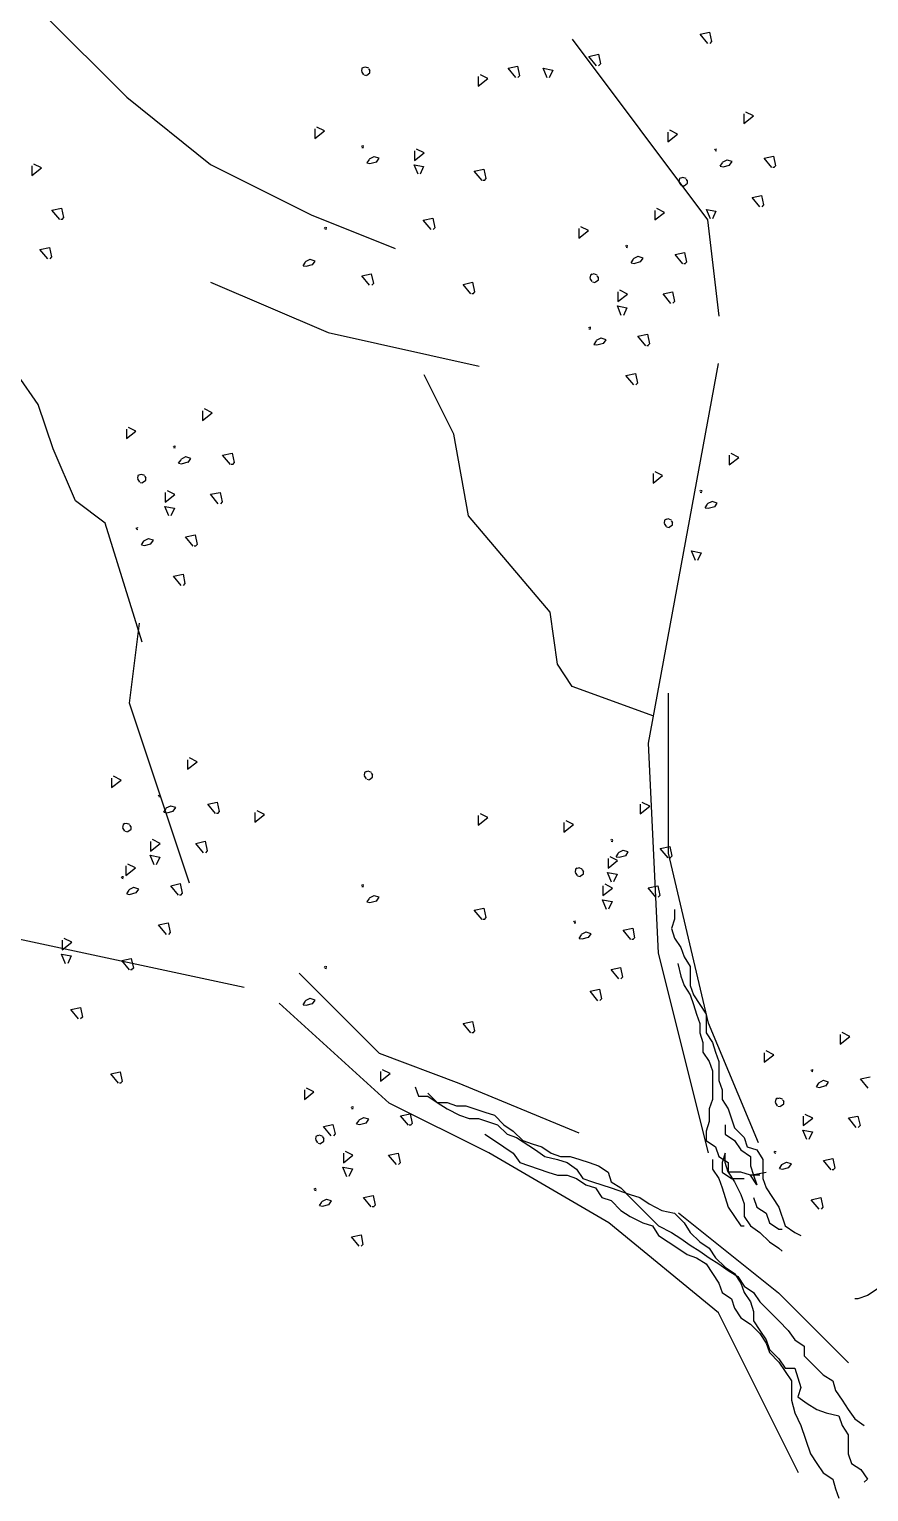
# Model space of a CAD drawing. Extents: x -1.78 to 1.64, y 0 to 4.33.
# Drawn here: x -1.011 to -0.104, y 1.575 to 3.153 of the extents above; entities that cross this region are included whole.
import ezdxf

# ---------------------------------------------------------------- set-up
doc = ezdxf.new("R2010")
doc.units = 0
doc.header["$MEASUREMENT"] = 0

msp = doc.modelspace()

# ---------------------------------------------------------------- linework, layer by layer
for p, q in [((-0.9961, 3.1705), (-0.9055, 3.0799)), ((-0.4246, 3.1426), (-0.2783, 2.9475)), ((-0.2865, 3.1482), (-0.2762, 3.1503)), ((-0.278, 3.138), (-0.2865, 3.1482)), ((-0.2762, 3.1503), (-0.274, 3.14)), ((-0.4066, 3.1241), (-0.3963, 3.1263)), ((-0.3963, 3.1263), (-0.3941, 3.116)), ((-0.274, 3.14), (-0.2758, 3.1381)), ((-0.6515, 3.1113), (-0.6521, 3.1081)), ((-0.6496, 3.1122), (-0.6515, 3.1113)), ((-0.6477, 3.1126), (-0.6496, 3.1119)), ((-0.6442, 3.1113), (-0.6477, 3.1126)), ((-0.6426, 3.1087), (-0.6442, 3.1106)), ((-0.4938, 3.1113), (-0.4835, 3.1135)), ((-0.4854, 3.1011), (-0.4938, 3.1113)), ((-0.4835, 3.1135), (-0.4813, 3.1031)), ((-0.4515, 3.1009), (-0.4559, 3.1112)), ((-0.4559, 3.1112), (-0.4455, 3.1092)), ((-0.3982, 3.114), (-0.4066, 3.1241)), ((-0.3941, 3.116), (-0.396, 3.114)), ((-0.6521, 3.1078), (-0.6499, 3.1043)), ((-0.6493, 3.104), (-0.6467, 3.1033)), ((-0.6464, 3.1037), (-0.6429, 3.1062)), ((-0.6429, 3.1062), (-0.6429, 3.1087)), ((-0.5259, 3.1024), (-0.5259, 3.0921)), ((-0.5259, 3.0921), (-0.5155, 3.1002)), ((-0.5155, 3.1002), (-0.5237, 3.1043)), ((-0.4813, 3.1031), (-0.4832, 3.1012)), ((-0.4455, 3.1092), (-0.4493, 3.1009)), ((-0.9055, 3.0799), (-0.8149, 3.0073)), ((-0.2288, 3.0599), (-0.237, 3.064)), ((-0.6921, 3.0437), (-0.7003, 3.0478)), ((-0.2392, 3.0621), (-0.2392, 3.0517)), ((-0.2392, 3.0517), (-0.2288, 3.0599)), ((-0.7025, 3.0459), (-0.7025, 3.0355)), ((-0.7025, 3.0355), (-0.6921, 3.0437)), ((-0.3213, 3.0424), (-0.3213, 3.032)), ((-0.3213, 3.032), (-0.3109, 3.0402)), ((-0.3109, 3.0402), (-0.3191, 3.0443)), ((-0.6515, 3.0275), (-0.6521, 3.0265)), ((-0.6515, 3.0259), (-0.6499, 3.0256)), ((-0.6496, 3.0272), (-0.6509, 3.0275)), ((-0.6499, 3.0262), (-0.6499, 3.0265)), ((-0.6388, 3.0157), (-0.6439, 3.0132)), ((-0.6331, 3.0141), (-0.6385, 3.0157)), ((-0.5948, 3.0222), (-0.5948, 3.0118)), ((-0.5948, 3.0118), (-0.5844, 3.02)), ((-0.5844, 3.02), (-0.5926, 3.0241)), ((-0.2703, 3.024), (-0.2709, 3.023)), ((-0.2703, 3.0224), (-0.2687, 3.022)), ((-0.2684, 3.0236), (-0.2696, 3.024)), ((-0.2687, 3.0227), (-0.2687, 3.023)), ((-0.2174, 3.0143), (-0.2071, 3.0164)), ((-0.2071, 3.0164), (-0.2049, 3.0061)), ((-1.0079, 3.006), (-1.0079, 2.9956)), ((-1.0079, 2.9956), (-0.9976, 3.0038)), ((-0.9976, 3.0038), (-1.0057, 3.0079)), ((-0.8149, 3.0073), (-0.7062, 2.953)), ((-0.6439, 3.0129), (-0.6464, 3.0091)), ((-0.6461, 3.0091), (-0.6429, 3.0084)), ((-0.6429, 3.0084), (-0.6359, 3.0103)), ((-0.6359, 3.01), (-0.6331, 3.0141)), ((-0.591, 2.9968), (-0.5953, 3.0071)), ((-0.5953, 3.0071), (-0.5849, 3.0052)), ((-0.5849, 3.0052), (-0.5888, 2.9969)), ((-0.5304, 3.0003), (-0.52, 3.0025)), ((-0.5219, 2.9902), (-0.5304, 3.0003)), ((-0.52, 3.0025), (-0.5179, 2.9922)), ((-0.2627, 3.0093), (-0.2652, 3.0055)), ((-0.2649, 3.0055), (-0.2617, 3.0049)), ((-0.2576, 3.0122), (-0.2627, 3.0096)), ((-0.2617, 3.0049), (-0.2547, 3.0068)), ((-0.2518, 3.0106), (-0.2573, 3.0122)), ((-0.2547, 3.0065), (-0.2518, 3.0106)), ((-0.209, 3.0041), (-0.2174, 3.0143)), ((-0.208, 3.0046), (-0.2061, 3.0046)), ((-0.2049, 3.0061), (-0.2068, 3.0042)), ((-0.5209, 2.9906), (-0.519, 2.9906)), ((-0.5179, 2.9922), (-0.5197, 2.9902)), ((-0.3088, 2.9921), (-0.3094, 2.989)), ((-0.3094, 2.9886), (-0.3072, 2.9851)), ((-0.3069, 2.9931), (-0.3088, 2.9921)), ((-0.305, 2.9934), (-0.3069, 2.9928)), ((-0.3066, 2.9848), (-0.304, 2.9842)), ((-0.3015, 2.9921), (-0.305, 2.9934)), ((-0.3037, 2.9845), (-0.3002, 2.9871)), ((-0.2999, 2.9896), (-0.3015, 2.9915)), ((-0.3002, 2.9871), (-0.3002, 2.9896)), ((-0.2304, 2.9719), (-0.2201, 2.974)), ((-0.222, 2.9617), (-0.2304, 2.9719)), ((-0.2201, 2.974), (-0.2179, 2.9637)), ((-0.9862, 2.9582), (-0.9758, 2.9604)), ((-0.9777, 2.948), (-0.9862, 2.9582)), ((-0.9758, 2.9604), (-0.9737, 2.95)), ((-0.7062, 2.953), (-0.6156, 2.9167)), ((-0.3353, 2.9579), (-0.3353, 2.9476)), ((-0.3353, 2.9476), (-0.3249, 2.9557)), ((-0.3249, 2.9557), (-0.3331, 2.9598)), ((-0.2754, 2.9486), (-0.2797, 2.9589)), ((-0.2797, 2.9589), (-0.2693, 2.957)), ((-0.2693, 2.957), (-0.2732, 2.9487)), ((-0.2179, 2.9637), (-0.2198, 2.9618)), ((-0.9767, 2.9485), (-0.9748, 2.9485)), ((-0.9737, 2.95), (-0.9755, 2.9481)), ((-0.6915, 2.9394), (-0.6922, 2.9384)), ((-0.6915, 2.9378), (-0.6899, 2.9375)), ((-0.6896, 2.939), (-0.6909, 2.9394)), ((-0.6899, 2.9381), (-0.6899, 2.9384)), ((-0.5854, 2.9474), (-0.5751, 2.9496)), ((-0.5769, 2.9372), (-0.5854, 2.9474)), ((-0.5751, 2.9496), (-0.5729, 2.9392)), ((-0.5729, 2.9392), (-0.5747, 2.9373)), ((-0.4174, 2.9382), (-0.4174, 2.9278)), ((-0.4174, 2.9278), (-0.407, 2.936)), ((-0.407, 2.936), (-0.4152, 2.9401)), ((-0.2783, 2.9475), (-0.2661, 2.8438)), ((-1.0009, 2.7484), (-1.113, 2.9087)), ((-0.9992, 2.9158), (-0.9889, 2.9179)), ((-0.9907, 2.9056), (-0.9992, 2.9158)), ((-0.9889, 2.9179), (-0.9867, 2.9076)), ((-0.9867, 2.9076), (-0.9885, 2.9057)), ((-0.7077, 2.9048), (-0.7128, 2.9023)), ((-0.702, 2.9032), (-0.7074, 2.9048)), ((-0.3664, 2.9198), (-0.367, 2.9188)), ((-0.3664, 2.9182), (-0.3648, 2.9179)), ((-0.3645, 2.9195), (-0.3657, 2.9198)), ((-0.3648, 2.9185), (-0.3648, 2.9188)), ((-0.3587, 2.9052), (-0.3613, 2.9013)), ((-0.3537, 2.908), (-0.3587, 2.9055)), ((-0.3479, 2.9064), (-0.3533, 2.908)), ((-0.3508, 2.9023), (-0.3479, 2.9064)), ((-0.3135, 2.9101), (-0.3032, 2.9123)), ((-0.3051, 2.9), (-0.3135, 2.9101)), ((-0.3032, 2.9123), (-0.301, 2.9019)), ((-0.7128, 2.902), (-0.7153, 2.8981)), ((-0.715, 2.8981), (-0.7118, 2.8975)), ((-0.7118, 2.8975), (-0.7048, 2.8994)), ((-0.7048, 2.8991), (-0.702, 2.9032)), ((-0.6517, 2.8873), (-0.6414, 2.8894)), ((-0.6414, 2.8894), (-0.6392, 2.8791)), ((-0.403, 2.8889), (-0.4049, 2.888)), ((-0.4011, 2.8892), (-0.403, 2.8886)), ((-0.3976, 2.888), (-0.4011, 2.8892)), ((-0.361, 2.9013), (-0.3578, 2.9007)), ((-0.3578, 2.9007), (-0.3508, 2.9026)), ((-0.3041, 2.9004), (-0.3022, 2.9004)), ((-0.301, 2.9019), (-0.3029, 2.9)), ((-0.8149, 2.8805), (-0.6881, 2.8261)), ((-0.6432, 2.8771), (-0.6517, 2.8873)), ((-0.6392, 2.8791), (-0.641, 2.8772)), ((-0.5424, 2.878), (-0.5321, 2.8802)), ((-0.534, 2.8679), (-0.5424, 2.878)), ((-0.5321, 2.8802), (-0.5299, 2.8699)), ((-0.4049, 2.888), (-0.4055, 2.8848)), ((-0.4055, 2.8845), (-0.4033, 2.881)), ((-0.4027, 2.8807), (-0.4001, 2.88)), ((-0.3998, 2.8803), (-0.3963, 2.8829)), ((-0.396, 2.8854), (-0.3976, 2.8873)), ((-0.3963, 2.8829), (-0.3963, 2.8854)), ((-0.533, 2.8683), (-0.5311, 2.8683)), ((-0.5299, 2.8699), (-0.5318, 2.8679)), ((-0.3753, 2.8698), (-0.3753, 2.8594)), ((-0.3753, 2.8594), (-0.3649, 2.8676)), ((-0.3649, 2.8676), (-0.3731, 2.8717)), ((-0.3265, 2.8677), (-0.3162, 2.8699)), ((-0.3181, 2.8575), (-0.3265, 2.8677)), ((-0.3162, 2.8699), (-0.314, 2.8595)), ((-0.314, 2.8595), (-0.3159, 2.8576)), ((-0.3715, 2.8445), (-0.3758, 2.8547)), ((-0.3758, 2.8547), (-0.3654, 2.8528)), ((-0.3654, 2.8528), (-0.3693, 2.8445)), ((-0.6881, 2.8261), (-0.525, 2.7898)), ((-0.4064, 2.8316), (-0.4071, 2.8307)), ((-0.4064, 2.8301), (-0.4048, 2.8297)), ((-0.4045, 2.8313), (-0.4058, 2.8316)), ((-0.4048, 2.8304), (-0.4048, 2.8307)), ((-0.3988, 2.817), (-0.4013, 2.8132)), ((-0.401, 2.8132), (-0.3978, 2.8126)), ((-0.3937, 2.8199), (-0.3988, 2.8173)), ((-0.3978, 2.8126), (-0.3908, 2.8145)), ((-0.388, 2.8183), (-0.3934, 2.8199)), ((-0.3908, 2.8142), (-0.388, 2.8183)), ((-0.3535, 2.822), (-0.3432, 2.8241)), ((-0.3451, 2.8118), (-0.3535, 2.822)), ((-0.3441, 2.8122), (-0.3422, 2.8122)), ((-0.3432, 2.8241), (-0.3411, 2.8138)), ((-0.3411, 2.8138), (-0.3429, 2.8119)), ((-0.5525, 2.7164), (-0.5845, 2.7805)), ((-0.3666, 2.7796), (-0.3562, 2.7817)), ((-0.3581, 2.7694), (-0.3666, 2.7796)), ((-0.3562, 2.7817), (-0.3541, 2.7714)), ((-0.342, 2.3828), (-0.2665, 2.7927)), ((-0.3541, 2.7714), (-0.3559, 2.7695)), ((-0.9849, 2.7004), (-1.0009, 2.7484)), ((-0.8237, 2.7416), (-0.8237, 2.7312)), ((-0.8237, 2.7312), (-0.8134, 2.7394)), ((-0.8134, 2.7394), (-0.8215, 2.7435)), ((-0.9058, 2.7218), (-0.9058, 2.7115)), ((-0.9058, 2.7115), (-0.8955, 2.7196)), ((-0.8955, 2.7196), (-0.9036, 2.7237)), ((-0.5365, 2.6282), (-0.5525, 2.7164)), ((-0.9609, 2.6443), (-0.9849, 2.7004)), ((-0.8549, 2.7034), (-0.8555, 2.7025)), ((-0.8549, 2.7018), (-0.8533, 2.7015)), ((-0.8529, 2.7031), (-0.8542, 2.7034)), ((-0.8533, 2.7022), (-0.8533, 2.7025)), ((-0.8472, 2.6888), (-0.8498, 2.685)), ((-0.8495, 2.685), (-0.8463, 2.6843)), ((-0.8421, 2.6917), (-0.8472, 2.6891)), ((-0.8463, 2.6843), (-0.8393, 2.6863)), ((-0.8364, 2.6901), (-0.8418, 2.6917)), ((-0.8393, 2.6859), (-0.8364, 2.6901)), ((-0.802, 2.6938), (-0.7917, 2.6959)), ((-0.7935, 2.6836), (-0.802, 2.6938)), ((-0.7926, 2.684), (-0.7907, 2.684)), ((-0.7917, 2.6959), (-0.7895, 2.6856)), ((-0.7895, 2.6856), (-0.7913, 2.6837)), ((-0.2552, 2.6935), (-0.2552, 2.6831)), ((-0.2552, 2.6831), (-0.2448, 2.6913)), ((-0.2448, 2.6913), (-0.253, 2.6954)), ((-0.8934, 2.6716), (-0.894, 2.6684)), ((-0.894, 2.6681), (-0.8918, 2.6646)), ((-0.8914, 2.6726), (-0.8934, 2.6716)), ((-0.8895, 2.6729), (-0.8914, 2.6723)), ((-0.886, 2.6716), (-0.8895, 2.6729)), ((-0.8845, 2.6691), (-0.886, 2.671)), ((-0.8848, 2.6665), (-0.8848, 2.6691)), ((-0.3373, 2.6738), (-0.3373, 2.6634)), ((-0.3373, 2.6634), (-0.3269, 2.6716)), ((-0.3269, 2.6716), (-0.3351, 2.6757)), ((-0.8911, 2.6643), (-0.8886, 2.6637)), ((-0.8883, 2.664), (-0.8848, 2.6665)), ((-0.8638, 2.6534), (-0.8638, 2.6431)), ((-0.8534, 2.6512), (-0.8616, 2.6553)), ((-0.815, 2.6514), (-0.8047, 2.6535)), ((-0.8047, 2.6535), (-0.8025, 2.6432)), ((-0.2863, 2.6554), (-0.2869, 2.6544)), ((-0.2863, 2.6538), (-0.2847, 2.6534)), ((-0.2844, 2.655), (-0.2857, 2.6554)), ((-0.2847, 2.6541), (-0.2847, 2.6544)), ((-0.9288, 2.6202), (-0.9609, 2.6443)), ((-0.8599, 2.6281), (-0.8643, 2.6384)), ((-0.8643, 2.6384), (-0.8539, 2.6365)), ((-0.8638, 2.6431), (-0.8534, 2.6512)), ((-0.8539, 2.6365), (-0.8577, 2.6282)), ((-0.8066, 2.6412), (-0.815, 2.6514)), ((-0.8025, 2.6432), (-0.8044, 2.6412)), ((-0.2787, 2.6407), (-0.2812, 2.6369)), ((-0.2809, 2.6369), (-0.2777, 2.6363)), ((-0.2736, 2.6436), (-0.2787, 2.641)), ((-0.2777, 2.6363), (-0.2707, 2.6382)), ((-0.2679, 2.642), (-0.2733, 2.6436)), ((-0.2707, 2.6379), (-0.2679, 2.642)), ((-0.4484, 2.5241), (-0.5365, 2.6282)), ((-0.3248, 2.6235), (-0.3254, 2.6204)), ((-0.3229, 2.6245), (-0.3248, 2.6235)), ((-0.321, 2.6248), (-0.3229, 2.6242)), ((-0.3175, 2.6235), (-0.321, 2.6248)), ((-0.3159, 2.621), (-0.3175, 2.6229)), ((-0.3162, 2.6184), (-0.3162, 2.621)), ((-0.8888, 2.492), (-0.9288, 2.6202)), ((-0.8949, 2.6153), (-0.8955, 2.6143)), ((-0.8949, 2.6137), (-0.8933, 2.6134)), ((-0.893, 2.615), (-0.8943, 2.6153)), ((-0.8933, 2.614), (-0.8933, 2.6143)), ((-0.842, 2.6056), (-0.8317, 2.6078)), ((-0.8336, 2.5955), (-0.842, 2.6056)), ((-0.8317, 2.6078), (-0.8295, 2.5974)), ((-0.3254, 2.62), (-0.3232, 2.6165)), ((-0.3226, 2.6162), (-0.32, 2.6156)), ((-0.3197, 2.6159), (-0.3162, 2.6184)), ((-0.8873, 2.6007), (-0.8898, 2.5968)), ((-0.8895, 2.5968), (-0.8863, 2.5962)), ((-0.8822, 2.6035), (-0.8873, 2.601)), ((-0.8863, 2.5962), (-0.8793, 2.5981)), ((-0.8765, 2.6019), (-0.8819, 2.6035)), ((-0.8793, 2.5978), (-0.8765, 2.6019)), ((-0.8326, 2.5959), (-0.8307, 2.5959)), ((-0.8295, 2.5974), (-0.8314, 2.5955)), ((-0.2914, 2.58), (-0.2957, 2.5903)), ((-0.2957, 2.5903), (-0.2853, 2.5884)), ((-0.2853, 2.5884), (-0.2892, 2.5801)), ((-0.855, 2.5632), (-0.8447, 2.5654)), ((-0.8466, 2.553), (-0.855, 2.5632)), ((-0.8447, 2.5654), (-0.8426, 2.555)), ((-0.8426, 2.555), (-0.8444, 2.5531)), ((-0.9025, 2.4259), (-0.8917, 2.5122)), ((-0.4404, 2.468), (-0.4484, 2.5241)), ((-0.4244, 2.4439), (-0.4404, 2.468)), ((-0.3363, 2.4119), (-0.4244, 2.4439)), ((-0.3204, 2.2641), (-0.3204, 2.4367)), ((-0.8378, 2.2317), (-0.9025, 2.4259)), ((-0.3312, 2.1562), (-0.342, 2.3828)), ((-0.8398, 2.365), (-0.8398, 2.3546)), ((-0.8398, 2.3546), (-0.8294, 2.3628)), ((-0.8294, 2.3628), (-0.8376, 2.3669)), ((-0.6467, 2.3522), (-0.6486, 2.3512)), ((-0.6448, 2.3525), (-0.6467, 2.3519)), ((-0.6413, 2.3512), (-0.6448, 2.3525)), ((-0.9219, 2.3452), (-0.9219, 2.3348)), ((-0.9219, 2.3348), (-0.9115, 2.343)), ((-0.9115, 2.343), (-0.9197, 2.3471)), ((-0.6486, 2.3512), (-0.6492, 2.348)), ((-0.6492, 2.3477), (-0.647, 2.3442)), ((-0.6464, 2.3439), (-0.6438, 2.3433)), ((-0.6435, 2.3436), (-0.64, 2.3461)), ((-0.6397, 2.3487), (-0.6413, 2.3506)), ((-0.64, 2.3461), (-0.64, 2.3487)), ((-0.8709, 2.3268), (-0.8715, 2.3259)), ((-0.8709, 2.3252), (-0.8693, 2.3249)), ((-0.869, 2.3265), (-0.8702, 2.3268)), ((-0.8693, 2.3255), (-0.8693, 2.3259)), ((-0.8632, 2.3122), (-0.8658, 2.3084)), ((-0.8655, 2.3084), (-0.8623, 2.3077)), ((-0.8582, 2.315), (-0.8632, 2.3125)), ((-0.8623, 2.3077), (-0.8553, 2.3096)), ((-0.8524, 2.3135), (-0.8578, 2.315)), ((-0.8553, 2.3093), (-0.8524, 2.3135)), ((-0.818, 2.3171), (-0.8077, 2.3193)), ((-0.8095, 2.307), (-0.818, 2.3171)), ((-0.8086, 2.3074), (-0.8067, 2.3074)), ((-0.8077, 2.3193), (-0.8055, 2.309)), ((-0.8055, 2.309), (-0.8073, 2.307)), ((-0.767, 2.308), (-0.767, 2.2976)), ((-0.767, 2.2976), (-0.7566, 2.3058)), ((-0.7566, 2.3058), (-0.7648, 2.3099)), ((-0.5259, 2.3048), (-0.5259, 2.2944)), ((-0.5155, 2.3026), (-0.5237, 2.3067)), ((-0.3513, 2.3169), (-0.3513, 2.3065)), ((-0.3513, 2.3065), (-0.3409, 2.3147)), ((-0.3409, 2.3147), (-0.3491, 2.3188)), ((-0.9094, 2.295), (-0.91, 2.2918)), ((-0.91, 2.2915), (-0.9078, 2.288)), ((-0.9075, 2.296), (-0.9094, 2.295)), ((-0.9056, 2.2963), (-0.9075, 2.2956)), ((-0.9021, 2.295), (-0.9056, 2.2963)), ((-0.9043, 2.2874), (-0.9008, 2.2899)), ((-0.9005, 2.2925), (-0.9021, 2.2944)), ((-0.9008, 2.2899), (-0.9008, 2.2925)), ((-0.5259, 2.2944), (-0.5155, 2.3026)), ((-0.4334, 2.2971), (-0.4334, 2.2868)), ((-0.4334, 2.2868), (-0.423, 2.2949)), ((-0.423, 2.2949), (-0.4312, 2.299)), ((-0.9071, 2.2877), (-0.9046, 2.287)), ((-0.8798, 2.2768), (-0.8798, 2.2664)), ((-0.8798, 2.2664), (-0.8694, 2.2746)), ((-0.8694, 2.2746), (-0.8776, 2.2787)), ((-0.831, 2.2747), (-0.8207, 2.2769)), ((-0.8226, 2.2646), (-0.831, 2.2747)), ((-0.8207, 2.2769), (-0.8185, 2.2666)), ((-0.3824, 2.2787), (-0.383, 2.2778)), ((-0.3824, 2.2771), (-0.3808, 2.2768)), ((-0.3805, 2.2784), (-0.3818, 2.2787)), ((-0.3808, 2.2775), (-0.3808, 2.2778)), ((-0.876, 2.2515), (-0.8803, 2.2618)), ((-0.8803, 2.2618), (-0.8699, 2.2598)), ((-0.8699, 2.2598), (-0.8738, 2.2516)), ((-0.8185, 2.2666), (-0.8204, 2.2646)), ((-0.3858, 2.2583), (-0.3858, 2.2479)), ((-0.3755, 2.2561), (-0.3836, 2.2601)), ((-0.3748, 2.2641), (-0.3773, 2.2603)), ((-0.377, 2.2603), (-0.3738, 2.2597)), ((-0.3697, 2.267), (-0.3748, 2.2644)), ((-0.3738, 2.2597), (-0.3668, 2.2616)), ((-0.364, 2.2654), (-0.3694, 2.267)), ((-0.3668, 2.2612), (-0.364, 2.2654)), ((-0.3295, 2.2691), (-0.3192, 2.2712)), ((-0.3211, 2.2589), (-0.3295, 2.2691)), ((-0.2773, 2.0807), (-0.3204, 2.2641)), ((-0.3201, 2.2593), (-0.3182, 2.2593)), ((-0.3192, 2.2712), (-0.317, 2.2609)), ((-0.317, 2.2609), (-0.3189, 2.259)), ((-0.9063, 2.2504), (-0.9063, 2.24)), ((-0.9063, 2.24), (-0.8959, 2.2482)), ((-0.8959, 2.2482), (-0.9041, 2.2523)), ((-0.4209, 2.2469), (-0.4215, 2.2437)), ((-0.4215, 2.2434), (-0.4193, 2.2399)), ((-0.419, 2.2479), (-0.4209, 2.2469)), ((-0.4171, 2.2482), (-0.419, 2.2476)), ((-0.4136, 2.2469), (-0.4171, 2.2482)), ((-0.4158, 2.2393), (-0.4123, 2.2418)), ((-0.412, 2.2444), (-0.4136, 2.2463)), ((-0.4123, 2.2418), (-0.4123, 2.2444)), ((-0.382, 2.2329), (-0.3864, 2.2432)), ((-0.3864, 2.2432), (-0.3759, 2.2413)), ((-0.3858, 2.2479), (-0.3755, 2.2561)), ((-0.9109, 2.2387), (-0.9115, 2.2377)), ((-0.9109, 2.2371), (-0.9093, 2.2368)), ((-0.909, 2.2384), (-0.9103, 2.2387)), ((-0.9093, 2.2374), (-0.9093, 2.2377)), ((-0.8982, 2.2269), (-0.9033, 2.2244)), ((-0.8925, 2.2253), (-0.8979, 2.2269)), ((-0.858, 2.229), (-0.8477, 2.2312)), ((-0.8496, 2.2188), (-0.858, 2.229)), ((-0.8477, 2.2312), (-0.8456, 2.2208)), ((-0.6515, 2.2299), (-0.6521, 2.2289)), ((-0.6515, 2.2283), (-0.6499, 2.228)), ((-0.6496, 2.2296), (-0.6509, 2.2299)), ((-0.6499, 2.2286), (-0.6499, 2.2289)), ((-0.4187, 2.2396), (-0.4161, 2.239)), ((-0.3913, 2.2287), (-0.3913, 2.2184)), ((-0.3913, 2.2184), (-0.3809, 2.2265)), ((-0.3809, 2.2265), (-0.3891, 2.2306)), ((-0.3759, 2.2413), (-0.3798, 2.233)), ((-0.3425, 2.2267), (-0.3322, 2.2288)), ((-0.3341, 2.2165), (-0.3425, 2.2267)), ((-0.3322, 2.2288), (-0.3301, 2.2185)), ((-0.9033, 2.224), (-0.9058, 2.2202)), ((-0.9055, 2.2202), (-0.9023, 2.2196)), ((-0.9023, 2.2196), (-0.8953, 2.2215)), ((-0.8953, 2.2212), (-0.8925, 2.2253)), ((-0.8486, 2.2193), (-0.8467, 2.2193)), ((-0.8456, 2.2208), (-0.8474, 2.2189)), ((-0.6439, 2.2152), (-0.6464, 2.2114)), ((-0.6461, 2.2114), (-0.6429, 2.2108)), ((-0.6388, 2.2181), (-0.6439, 2.2156)), ((-0.6429, 2.2108), (-0.6359, 2.2127)), ((-0.6331, 2.2165), (-0.6385, 2.2181)), ((-0.6359, 2.2124), (-0.6331, 2.2165)), ((-0.3875, 2.2034), (-0.3918, 2.2137)), ((-0.3918, 2.2137), (-0.3814, 2.2118)), ((-0.3814, 2.2118), (-0.3853, 2.2035)), ((-0.3301, 2.2185), (-0.3319, 2.2166)), ((-0.5304, 2.2027), (-0.52, 2.2048)), ((-0.5219, 2.1925), (-0.5304, 2.2027)), ((-0.52, 2.2048), (-0.5179, 2.1945)), ((-0.5179, 2.1945), (-0.5197, 2.1926)), ((-0.314, 2.2034), (-0.314, 2.1929)), ((-0.8711, 2.1866), (-0.8607, 2.1888)), ((-0.8626, 2.1764), (-0.8711, 2.1866)), ((-0.8607, 2.1888), (-0.8586, 2.1784)), ((-0.8586, 2.1784), (-0.8604, 2.1765)), ((-0.5209, 2.193), (-0.519, 2.193)), ((-0.4224, 2.1906), (-0.4231, 2.1896)), ((-0.4224, 2.189), (-0.4208, 2.1887)), ((-0.4205, 2.1903), (-0.4218, 2.1906)), ((-0.4208, 2.1893), (-0.4208, 2.1896)), ((-0.4097, 2.1788), (-0.4148, 2.1763)), ((-0.404, 2.1772), (-0.4094, 2.1788)), ((-0.3696, 2.1809), (-0.3592, 2.1831)), ((-0.3611, 2.1708), (-0.3696, 2.1809)), ((-0.3592, 2.1831), (-0.3571, 2.1728)), ((-0.314, 2.1929), (-0.3175, 2.1827)), ((-0.3175, 2.1827), (-0.314, 2.1725)), ((-0.7787, 2.1191), (-1.0323, 2.1735)), ((-0.9752, 2.1702), (-0.9752, 2.1598)), ((-0.9752, 2.1598), (-0.9649, 2.168)), ((-0.9649, 2.168), (-0.973, 2.172)), ((-0.4148, 2.176), (-0.4173, 2.1721)), ((-0.417, 2.1721), (-0.4138, 2.1715)), ((-0.4138, 2.1715), (-0.4069, 2.1734)), ((-0.4069, 2.1731), (-0.404, 2.1772)), ((-0.3601, 2.1712), (-0.3582, 2.1712)), ((-0.3571, 2.1728), (-0.3589, 2.1708)), ((-0.314, 2.1725), (-0.3073, 2.1623)), ((-0.9714, 2.1448), (-0.9758, 2.1551)), ((-0.9758, 2.1551), (-0.9653, 2.1532)), ((-0.9653, 2.1532), (-0.9692, 2.1449)), ((-0.9108, 2.1483), (-0.9005, 2.1505)), ((-0.9024, 2.1381), (-0.9108, 2.1483)), ((-0.9005, 2.1505), (-0.8983, 2.1401)), ((-0.2773, 1.9405), (-0.3312, 2.1562)), ((-0.3073, 2.1623), (-0.3038, 2.1522)), ((-0.3038, 2.1522), (-0.2972, 2.1417)), ((-0.9014, 2.1386), (-0.8995, 2.1386)), ((-0.8983, 2.1401), (-0.9002, 2.1382)), ((-0.7192, 2.1347), (-0.633, 2.0484)), ((-0.6915, 2.1417), (-0.6922, 2.1408)), ((-0.6915, 2.1401), (-0.6899, 2.1398)), ((-0.6896, 2.1414), (-0.6909, 2.1417)), ((-0.6899, 2.1405), (-0.6899, 2.1408)), ((-0.3826, 2.1385), (-0.3723, 2.1407)), ((-0.3741, 2.1283), (-0.3826, 2.1385)), ((-0.3723, 2.1407), (-0.3701, 2.1303)), ((-0.3105, 2.1452), (-0.3073, 2.1315)), ((-0.3073, 2.1315), (-0.3038, 2.1213)), ((-0.2972, 2.1417), (-0.2972, 2.1213)), ((-0.4053, 2.1151), (-0.395, 2.1172)), ((-0.395, 2.1172), (-0.3928, 2.1069)), ((-0.3701, 2.1303), (-0.3719, 2.1284)), ((-0.3038, 2.1213), (-0.2972, 2.1111)), ((-0.2972, 2.1213), (-0.2937, 2.1111)), ((-0.6222, 1.9944), (-0.7408, 2.1023)), ((-0.7128, 2.1043), (-0.7153, 2.1005)), ((-0.715, 2.1005), (-0.7118, 2.0999)), ((-0.7077, 2.1072), (-0.7128, 2.1046)), ((-0.7118, 2.0999), (-0.7048, 2.1018)), ((-0.702, 2.1056), (-0.7074, 2.1072)), ((-0.7048, 2.1015), (-0.702, 2.1056)), ((-0.3969, 2.1049), (-0.4053, 2.1151)), ((-0.3928, 2.1069), (-0.3947, 2.105)), ((-0.2972, 2.1111), (-0.2937, 2.1009)), ((-0.2937, 2.1111), (-0.2867, 2.1009)), ((-0.2937, 2.1009), (-0.2902, 2.0905)), ((-0.2867, 2.1009), (-0.28, 2.0905)), ((-0.9658, 2.0954), (-0.9555, 2.0975)), ((-0.9574, 2.0852), (-0.9658, 2.0954)), ((-0.9555, 2.0975), (-0.9533, 2.0872)), ((-0.9533, 2.0872), (-0.9552, 2.0853)), ((-0.2902, 2.0905), (-0.2867, 2.0803)), ((-0.28, 2.0905), (-0.28, 2.0701)), ((-0.5424, 2.0804), (-0.5321, 2.0825)), ((-0.534, 2.0702), (-0.5424, 2.0804)), ((-0.533, 2.0707), (-0.5311, 2.0707)), ((-0.5321, 2.0825), (-0.5299, 2.0722)), ((-0.5299, 2.0722), (-0.5318, 2.0703)), ((-0.2867, 2.0803), (-0.2867, 2.0701)), ((-0.2867, 2.0701), (-0.2835, 2.0599)), ((-0.28, 2.0701), (-0.273, 2.0599)), ((-0.2234, 1.9513), (-0.2773, 2.0807)), ((-0.1351, 2.0685), (-0.1351, 2.0581)), ((-0.1247, 2.0663), (-0.1329, 2.0704)), ((-0.2835, 2.0599), (-0.2835, 2.0494)), ((-0.273, 2.0599), (-0.2698, 2.0494)), ((-0.1351, 2.0581), (-0.1247, 2.0663)), ((-0.633, 2.0484), (-0.5468, 2.016)), ((-0.2835, 2.0494), (-0.2765, 2.0392)), ((-0.2765, 2.0392), (-0.273, 2.0291)), ((-0.2698, 2.0494), (-0.2663, 2.0392)), ((-0.2663, 2.0392), (-0.2663, 2.0189)), ((-0.2172, 2.0487), (-0.2172, 2.0384)), ((-0.2172, 2.0384), (-0.2068, 2.0465)), ((-0.2068, 2.0465), (-0.215, 2.0506)), ((-0.9228, 2.026), (-0.9125, 2.0282)), ((-0.9144, 2.0158), (-0.9228, 2.026)), ((-0.9125, 2.0282), (-0.9104, 2.0178)), ((-0.6316, 2.0284), (-0.6316, 2.018)), ((-0.6316, 2.018), (-0.6212, 2.0262)), ((-0.6212, 2.0262), (-0.6294, 2.0303)), ((-0.273, 2.0291), (-0.273, 1.9982)), ((-0.1662, 2.0303), (-0.1668, 2.0294)), ((-0.1662, 2.0287), (-0.1646, 2.0284)), ((-0.1643, 2.03), (-0.1655, 2.0303)), ((-0.1646, 2.0291), (-0.1646, 2.0294)), ((-0.1133, 2.0207), (-0.103, 2.0228)), ((-0.1049, 2.0105), (-0.1133, 2.0207)), ((-0.9134, 2.0163), (-0.9115, 2.0163)), ((-0.9104, 2.0178), (-0.9122, 2.0159)), ((-0.7137, 2.0087), (-0.7137, 1.9983)), ((-0.7137, 1.9983), (-0.7033, 2.0065)), ((-0.7033, 2.0065), (-0.7115, 2.0106)), ((-0.594, 2.0119), (-0.5905, 2.0017)), ((-0.5803, 2.0052), (-0.5702, 1.995)), ((-0.5468, 2.016), (-0.4174, 1.9621)), ((-0.2663, 2.0189), (-0.2628, 2.0087)), ((-0.2628, 2.0087), (-0.2628, 1.9982)), ((-0.1586, 2.0157), (-0.1611, 2.0119)), ((-0.1608, 2.0119), (-0.1576, 2.0112)), ((-0.1535, 2.0186), (-0.1586, 2.016)), ((-0.1576, 2.0112), (-0.1506, 2.0132)), ((-0.1477, 2.017), (-0.1531, 2.0186)), ((-0.1506, 2.0128), (-0.1477, 2.017)), ((-0.6627, 1.9903), (-0.6633, 1.9893)), ((-0.6608, 1.9899), (-0.662, 1.9903)), ((-0.6611, 1.989), (-0.6611, 1.9893)), ((-0.5144, 1.9405), (-0.6222, 1.9944)), ((-0.5905, 2.0017), (-0.5803, 2.0017)), ((-0.5803, 2.0017), (-0.5702, 1.995)), ((-0.5702, 1.995), (-0.5597, 1.995)), ((-0.5702, 1.995), (-0.5597, 1.988)), ((-0.5597, 1.995), (-0.5495, 1.9915)), ((-0.5495, 1.9915), (-0.5393, 1.9915)), ((-0.5393, 1.9915), (-0.519, 1.9845)), ((-0.273, 1.9982), (-0.2765, 1.988)), ((-0.2628, 1.9982), (-0.2562, 1.988)), ((-0.2047, 1.9985), (-0.2053, 1.9953)), ((-0.2053, 1.995), (-0.2031, 1.9915)), ((-0.2028, 1.9995), (-0.2047, 1.9985)), ((-0.2009, 1.9998), (-0.2028, 1.9991)), ((-0.2025, 1.9912), (-0.1999, 1.9906)), ((-0.1974, 1.9985), (-0.2009, 1.9998)), ((-0.1996, 1.9909), (-0.1961, 1.9934)), ((-0.1958, 1.996), (-0.1974, 1.9979)), ((-0.1961, 1.9934), (-0.1961, 1.996)), ((-0.6627, 1.9887), (-0.6611, 1.9884)), ((-0.655, 1.9756), (-0.6576, 1.9718)), ((-0.65, 1.9785), (-0.655, 1.976)), ((-0.6541, 1.9712), (-0.6471, 1.9731)), ((-0.6442, 1.9769), (-0.6496, 1.9785)), ((-0.6471, 1.9728), (-0.6442, 1.9769)), ((-0.6098, 1.9806), (-0.5995, 1.9828)), ((-0.6013, 1.9704), (-0.6098, 1.9806)), ((-0.5995, 1.9828), (-0.5973, 1.9724)), ((-0.5597, 1.988), (-0.5463, 1.9814)), ((-0.5463, 1.9814), (-0.5359, 1.9779)), ((-0.5359, 1.9779), (-0.5257, 1.9779)), ((-0.5257, 1.9779), (-0.5053, 1.9709)), ((-0.519, 1.9845), (-0.5085, 1.9814)), ((-0.5085, 1.9814), (-0.4983, 1.9709)), ((-0.2765, 1.9744), (-0.28, 1.9642)), ((-0.2765, 1.988), (-0.2765, 1.9744)), ((-0.2562, 1.988), (-0.2492, 1.9677)), ((-0.1751, 1.9803), (-0.1751, 1.97)), ((-0.1751, 1.97), (-0.1647, 1.9781)), ((-0.1647, 1.9781), (-0.1729, 1.9822)), ((-0.1263, 1.9783), (-0.116, 1.9804)), ((-0.1179, 1.9681), (-0.1263, 1.9783)), ((-0.116, 1.9804), (-0.1138, 1.9701)), ((-0.7012, 1.9584), (-0.7018, 1.9553)), ((-0.6993, 1.9594), (-0.7012, 1.9584)), ((-0.6974, 1.9597), (-0.6993, 1.9591)), ((-0.6939, 1.9584), (-0.6974, 1.9597)), ((-0.6923, 1.9559), (-0.6939, 1.9578)), ((-0.6931, 1.9692), (-0.6828, 1.9714)), ((-0.6846, 1.9591), (-0.6931, 1.9692)), ((-0.6828, 1.9714), (-0.6806, 1.9611)), ((-0.6806, 1.9611), (-0.6824, 1.9591)), ((-0.6573, 1.9718), (-0.6541, 1.9712)), ((-0.6004, 1.9709), (-0.5985, 1.9709)), ((-0.5973, 1.9724), (-0.5991, 1.9705)), ((-0.519, 1.9607), (-0.5085, 1.954)), ((-0.5053, 1.9709), (-0.4949, 1.9607)), ((-0.4983, 1.9709), (-0.4882, 1.9642)), ((-0.4949, 1.9607), (-0.4847, 1.9572)), ((-0.4882, 1.9642), (-0.478, 1.954)), ((-0.28, 1.9642), (-0.28, 1.954)), ((-0.2593, 1.9709), (-0.2593, 1.9607)), ((-0.2593, 1.9607), (-0.2492, 1.954)), ((-0.2492, 1.9677), (-0.239, 1.9572)), ((-0.1713, 1.955), (-0.1756, 1.9653)), ((-0.1756, 1.9653), (-0.1652, 1.9634)), ((-0.1652, 1.9634), (-0.1691, 1.9551)), ((-0.1138, 1.9701), (-0.1157, 1.9681)), ((-0.7018, 1.9549), (-0.6996, 1.9514)), ((-0.6989, 1.9511), (-0.6964, 1.9505)), ((-0.6961, 1.9508), (-0.6926, 1.9534)), ((-0.6926, 1.9534), (-0.6926, 1.9559)), ((-0.6612, 1.9381), (-0.6694, 1.9422)), ((-0.5085, 1.954), (-0.4983, 1.947)), ((-0.4983, 1.947), (-0.4882, 1.9403)), ((-0.4847, 1.9572), (-0.4643, 1.9438)), ((-0.478, 1.954), (-0.4678, 1.9505)), ((-0.4678, 1.9505), (-0.4573, 1.947)), ((-0.4643, 1.9438), (-0.4542, 1.9368)), ((-0.4573, 1.947), (-0.4472, 1.9403)), ((-0.28, 1.954), (-0.2698, 1.947)), ((-0.2698, 1.947), (-0.2663, 1.9368)), ((-0.2492, 1.954), (-0.2425, 1.9438)), ((-0.2425, 1.9438), (-0.232, 1.9368)), ((-0.239, 1.9572), (-0.2355, 1.947)), ((-0.2355, 1.947), (-0.2253, 1.9438)), ((-0.2253, 1.9438), (-0.2187, 1.9333)), ((-0.2062, 1.9422), (-0.2069, 1.9412)), ((-0.2043, 1.9419), (-0.2056, 1.9422)), ((-0.6716, 1.9403), (-0.6716, 1.9299)), ((-0.6716, 1.9299), (-0.6612, 1.9381)), ((-0.6228, 1.9382), (-0.6125, 1.9403)), ((-0.6144, 1.928), (-0.6228, 1.9382)), ((-0.6125, 1.9403), (-0.6103, 1.93)), ((-0.6103, 1.93), (-0.6122, 1.9281)), ((-0.3851, 1.865), (-0.5144, 1.9405)), ((-0.4882, 1.9403), (-0.4812, 1.9302)), ((-0.4812, 1.9302), (-0.4507, 1.9197)), ((-0.4542, 1.9368), (-0.4405, 1.9333)), ((-0.4472, 1.9403), (-0.437, 1.9368)), ((-0.4405, 1.9333), (-0.43, 1.9302)), ((-0.437, 1.9368), (-0.4268, 1.9368)), ((-0.43, 1.9302), (-0.4198, 1.9232)), ((-0.4268, 1.9368), (-0.4164, 1.9333)), ((-0.4164, 1.9333), (-0.4062, 1.9302)), ((-0.4062, 1.9302), (-0.396, 1.9267)), ((-0.396, 1.9267), (-0.3858, 1.9197)), ((-0.273, 1.9333), (-0.273, 1.9232)), ((-0.2663, 1.9368), (-0.2562, 1.9302)), ((-0.2593, 1.9403), (-0.2628, 1.9302)), ((-0.2628, 1.9302), (-0.2628, 1.9197)), ((-0.2593, 1.9302), (-0.2593, 1.9403)), ((-0.2562, 1.9197), (-0.2593, 1.9302)), ((-0.2562, 1.9302), (-0.2562, 1.9197)), ((-0.232, 1.9368), (-0.232, 1.9267)), ((-0.232, 1.9267), (-0.2288, 1.9165)), ((-0.2187, 1.9333), (-0.2187, 1.913)), ((-0.2062, 1.9406), (-0.2046, 1.9403)), ((-0.2046, 1.9409), (-0.2046, 1.9412)), ((-0.1986, 1.9276), (-0.2011, 1.9237)), ((-0.1935, 1.9304), (-0.1986, 1.9279)), ((-0.1878, 1.9288), (-0.1932, 1.9304)), ((-0.1906, 1.9247), (-0.1878, 1.9288)), ((-0.1533, 1.9325), (-0.143, 1.9347)), ((-0.1449, 1.9224), (-0.1533, 1.9325)), ((-0.143, 1.9347), (-0.1409, 1.9243)), ((-0.6678, 1.9149), (-0.6721, 1.9252)), ((-0.6721, 1.9252), (-0.6617, 1.9233)), ((-0.6617, 1.9233), (-0.6656, 1.915)), ((-0.4507, 1.9197), (-0.4405, 1.9165)), ((-0.4405, 1.9165), (-0.43, 1.9165)), ((-0.43, 1.9165), (-0.4198, 1.913)), ((-0.4198, 1.9232), (-0.4132, 1.913)), ((-0.4198, 1.913), (-0.4097, 1.906)), ((-0.4132, 1.913), (-0.4027, 1.9095)), ((-0.3858, 1.9197), (-0.3823, 1.9095)), ((-0.273, 1.9232), (-0.2663, 1.913)), ((-0.2663, 1.913), (-0.2628, 1.9028)), ((-0.2628, 1.9197), (-0.2527, 1.913)), ((-0.2562, 1.9197), (-0.2492, 1.9095)), ((-0.2425, 1.9197), (-0.2562, 1.9197)), ((-0.2527, 1.913), (-0.239, 1.913)), ((-0.232, 1.9165), (-0.2425, 1.9197)), ((-0.232, 1.9165), (-0.2152, 1.9197)), ((-0.2253, 1.906), (-0.232, 1.9165)), ((-0.2218, 1.9165), (-0.232, 1.9165)), ((-0.2288, 1.9165), (-0.2253, 1.906)), ((-0.2187, 1.913), (-0.2152, 1.9028)), ((-0.2008, 1.9237), (-0.1976, 1.9231)), ((-0.1976, 1.9231), (-0.1906, 1.925)), ((-0.1439, 1.9228), (-0.142, 1.9228)), ((-0.1409, 1.9243), (-0.1427, 1.9224)), ((-0.7027, 1.9021), (-0.7033, 1.9012)), ((-0.7027, 1.9005), (-0.7011, 1.9002)), ((-0.7008, 1.9018), (-0.7021, 1.9021)), ((-0.7011, 1.9008), (-0.7011, 1.9012)), ((-0.6498, 1.8924), (-0.6395, 1.8946)), ((-0.6395, 1.8946), (-0.6373, 1.8843)), ((-0.4097, 1.906), (-0.3995, 1.9028)), ((-0.4027, 1.9095), (-0.3925, 1.906)), ((-0.3995, 1.9028), (-0.3925, 1.8923)), ((-0.3925, 1.906), (-0.3823, 1.9028)), ((-0.3823, 1.9095), (-0.3722, 1.9028)), ((-0.3823, 1.9028), (-0.362, 1.8958)), ((-0.3722, 1.9028), (-0.362, 1.8923)), ((-0.362, 1.8958), (-0.3515, 1.8923)), ((-0.2628, 1.9028), (-0.2593, 1.8923)), ((-0.2492, 1.9095), (-0.2425, 1.8958)), ((-0.2425, 1.8958), (-0.239, 1.8856)), ((-0.2152, 1.9028), (-0.2082, 1.8923)), ((-0.6951, 1.8875), (-0.6976, 1.8837)), ((-0.6973, 1.8837), (-0.6941, 1.883)), ((-0.69, 1.8904), (-0.6951, 1.8878)), ((-0.6941, 1.883), (-0.6871, 1.8849)), ((-0.6843, 1.8888), (-0.6897, 1.8904)), ((-0.6871, 1.8846), (-0.6843, 1.8888)), ((-0.6414, 1.8823), (-0.6498, 1.8924)), ((-0.6404, 1.8827), (-0.6385, 1.8827)), ((-0.6373, 1.8843), (-0.6392, 1.8823)), ((-0.3925, 1.8923), (-0.3823, 1.8891)), ((-0.3823, 1.8891), (-0.3722, 1.8786)), ((-0.3722, 1.8786), (-0.362, 1.872)), ((-0.362, 1.8923), (-0.3515, 1.8821)), ((-0.3515, 1.8923), (-0.3413, 1.8856)), ((-0.3515, 1.8821), (-0.3312, 1.8618)), ((-0.3413, 1.8856), (-0.3277, 1.8786)), ((-0.3277, 1.8786), (-0.314, 1.8755)), ((-0.2593, 1.8923), (-0.2562, 1.8821)), ((-0.2562, 1.8821), (-0.2492, 1.872)), ((-0.239, 1.8856), (-0.239, 1.872)), ((-0.2288, 1.8923), (-0.2253, 1.8821)), ((-0.2253, 1.8821), (-0.2152, 1.8755)), ((-0.2082, 1.8923), (-0.2015, 1.8821)), ((-0.2015, 1.8821), (-0.1945, 1.8618)), ((-0.1664, 1.8901), (-0.156, 1.8923)), ((-0.1579, 1.8799), (-0.1664, 1.8901)), ((-0.156, 1.8923), (-0.1539, 1.8819)), ((-0.1539, 1.8819), (-0.1557, 1.88)), ((-0.2665, 1.7679), (-0.3851, 1.865)), ((-0.362, 1.872), (-0.3483, 1.8653)), ((-0.3483, 1.8653), (-0.3378, 1.8618)), ((-0.314, 1.8755), (-0.3038, 1.8653)), ((-0.3096, 1.8758), (-0.2018, 1.7895)), ((-0.3038, 1.8653), (-0.2972, 1.8548)), ((-0.2492, 1.872), (-0.2425, 1.8618)), ((-0.239, 1.872), (-0.232, 1.8618)), ((-0.2152, 1.8755), (-0.2117, 1.8653)), ((-0.2117, 1.8653), (-0.2015, 1.8583)), ((-0.6628, 1.85), (-0.6525, 1.8522)), ((-0.6544, 1.8399), (-0.6628, 1.85)), ((-0.6525, 1.8522), (-0.6504, 1.8419)), ((-0.3378, 1.8618), (-0.3312, 1.8516)), ((-0.3312, 1.8618), (-0.3175, 1.8548)), ((-0.3312, 1.8516), (-0.321, 1.8446)), ((-0.3175, 1.8548), (-0.3073, 1.8481)), ((-0.3073, 1.8481), (-0.2972, 1.8411)), ((-0.2972, 1.8548), (-0.2867, 1.8446)), ((-0.2425, 1.8618), (-0.239, 1.8618)), ((-0.232, 1.8618), (-0.2218, 1.8548)), ((-0.2218, 1.8548), (-0.2117, 1.8446)), ((-0.2015, 1.8583), (-0.198, 1.8583)), ((-0.1945, 1.8618), (-0.1843, 1.8548)), ((-0.1843, 1.8548), (-0.1777, 1.8516)), ((-0.6504, 1.8419), (-0.6522, 1.8399)), ((-0.321, 1.8446), (-0.3105, 1.8379)), ((-0.3105, 1.8379), (-0.3003, 1.8309)), ((-0.2972, 1.8411), (-0.2867, 1.8344)), ((-0.2867, 1.8446), (-0.2765, 1.8379)), ((-0.2867, 1.8344), (-0.2765, 1.8274)), ((-0.2765, 1.8379), (-0.2698, 1.8274)), ((-0.2117, 1.8446), (-0.2015, 1.8379)), ((-0.2015, 1.8379), (-0.198, 1.8344)), ((-0.3003, 1.8309), (-0.2902, 1.8274)), ((-0.2902, 1.8274), (-0.28, 1.8208)), ((-0.28, 1.8208), (-0.273, 1.8106)), ((-0.2765, 1.8274), (-0.2663, 1.8208)), ((-0.2698, 1.8274), (-0.2593, 1.8173)), ((-0.2663, 1.8208), (-0.2562, 1.8138)), ((-0.2593, 1.8173), (-0.2492, 1.8106)), ((-0.273, 1.8106), (-0.2663, 1.8001)), ((-0.2663, 1.8001), (-0.2628, 1.7899)), ((-0.2562, 1.8138), (-0.2457, 1.8071)), ((-0.2492, 1.8106), (-0.2425, 1.8001)), ((-0.2457, 1.8071), (-0.239, 1.7969)), ((-0.2425, 1.8001), (-0.239, 1.7899)), ((-0.0855, 1.8001), (-0.1058, 1.7867)), ((-0.2628, 1.7899), (-0.2527, 1.7832)), ((-0.239, 1.7969), (-0.2288, 1.7899)), ((-0.239, 1.7899), (-0.232, 1.7797)), ((-0.2288, 1.7899), (-0.2218, 1.7797)), ((-0.2018, 1.7895), (-0.1264, 1.714)), ((-0.1058, 1.7867), (-0.116, 1.7832)), ((-0.1803, 1.5953), (-0.2665, 1.7679)), ((-0.2527, 1.7832), (-0.2492, 1.7731)), ((-0.2492, 1.7731), (-0.2425, 1.7626)), ((-0.232, 1.7797), (-0.2288, 1.7696)), ((-0.2288, 1.7696), (-0.2288, 1.7594)), ((-0.2218, 1.7797), (-0.2015, 1.7594)), ((-0.116, 1.7832), (-0.1195, 1.7832)), ((-0.2425, 1.7626), (-0.232, 1.7559)), ((-0.232, 1.7559), (-0.2218, 1.7457)), ((-0.2288, 1.7594), (-0.2218, 1.7489)), ((-0.2015, 1.7594), (-0.1913, 1.7489)), ((-0.2218, 1.7489), (-0.2152, 1.7387)), ((-0.2218, 1.7457), (-0.2152, 1.7352)), ((-0.2152, 1.7387), (-0.2117, 1.7285)), ((-0.1913, 1.7489), (-0.1843, 1.7387)), ((-0.1843, 1.7387), (-0.1742, 1.732)), ((-0.2152, 1.7352), (-0.2117, 1.725)), ((-0.2117, 1.7285), (-0.2015, 1.7183)), ((-0.2117, 1.725), (-0.2015, 1.7149)), ((-0.1742, 1.732), (-0.1742, 1.7215)), ((-0.1742, 1.7215), (-0.164, 1.7114)), ((-0.2015, 1.7183), (-0.1945, 1.7082)), ((-0.2015, 1.7149), (-0.1945, 1.7047)), ((-0.1945, 1.7082), (-0.1843, 1.7082)), ((-0.1843, 1.7082), (-0.1808, 1.6977)), ((-0.164, 1.7114), (-0.1535, 1.7012)), ((-0.1945, 1.7047), (-0.1878, 1.6945)), ((-0.1878, 1.6945), (-0.1878, 1.6738)), ((-0.1808, 1.6977), (-0.1777, 1.6875)), ((-0.1535, 1.7012), (-0.1433, 1.6945)), ((-0.1433, 1.6945), (-0.1402, 1.684)), ((-0.1878, 1.6738), (-0.1843, 1.6601)), ((-0.1777, 1.6875), (-0.1808, 1.6773)), ((-0.1808, 1.6773), (-0.1707, 1.6703)), ((-0.1402, 1.684), (-0.1332, 1.6738)), ((-0.1332, 1.6738), (-0.1265, 1.6636)), ((-0.1843, 1.6601), (-0.1777, 1.6465)), ((-0.1707, 1.6703), (-0.1605, 1.6636)), ((-0.1605, 1.6636), (-0.1503, 1.6601)), ((-0.1503, 1.6601), (-0.1367, 1.6567)), ((-0.1265, 1.6636), (-0.1195, 1.6535)), ((-0.1777, 1.6465), (-0.1672, 1.6159)), ((-0.1367, 1.6567), (-0.1332, 1.6465)), ((-0.1332, 1.6465), (-0.1265, 1.6363)), ((-0.1195, 1.6535), (-0.1093, 1.6465)), ((-0.1265, 1.6363), (-0.1265, 1.6159)), ((-0.1672, 1.6159), (-0.1605, 1.6054)), ((-0.1265, 1.6159), (-0.123, 1.6054)), ((-0.1605, 1.6054), (-0.1535, 1.5953)), ((-0.1535, 1.5953), (-0.1433, 1.5886)), ((-0.123, 1.6054), (-0.1128, 1.5988)), ((-0.1128, 1.5988), (-0.1058, 1.5886)), ((-0.1433, 1.5886), (-0.1402, 1.5781)), ((-0.1058, 1.5886), (-0.1093, 1.5851)), ((-0.1402, 1.5781), (-0.1367, 1.5679))]:
    msp.add_line(p, q)

doc.saveas('drawing.dxf')
